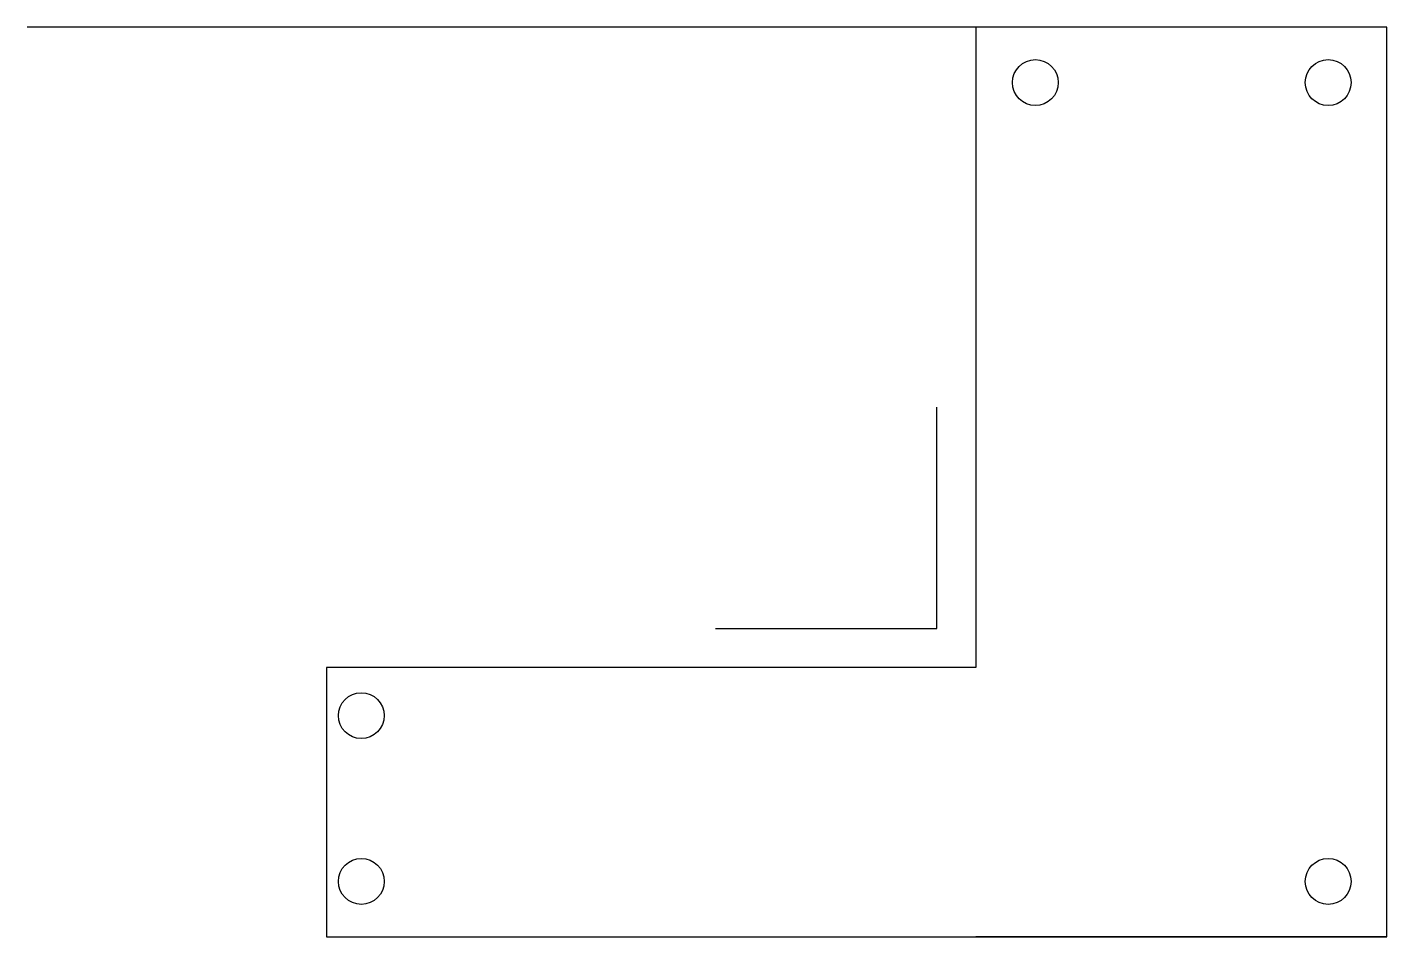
# Model space of a CAD drawing. Header units: millimetres. Extents: x -86 to 0, y -57.5 to 0.
import ezdxf

# ---------------------------------------------------------------- set-up
doc = ezdxf.new("R2010")
doc.units = ezdxf.units.MM
doc.layers.get('0').update_dxf_attribs({"linetype": 'CONTINUOUS'})

msp = doc.modelspace()

# ---------------------------------------------------------------- linework, layer by layer
for p, q in [((0, 0), (-86, 0)), ((-28.467, -38.014), (-28.467, -24.014)), ((-42.467, -38.014), (-28.467, -38.014)), ((0, -57.5), (0, -40.481)), ((0, -57.5), (-26, -57.5))]:
    msp.add_line(p, q)
msp.add_lwpolyline([(-67.067, -57.5), (0, -57.5), (0, -0.001), (-26, -0.001), (-26, -40.481), (-67.067, -40.481)], close=True)
for centre in [(-22.229, -3.5), (-3.707, -3.5), (-64.869, -43.52), (-64.864, -54), (-3.707, -54)]:
    msp.add_circle(centre, 1.45)

doc.saveas('drawing.dxf')
